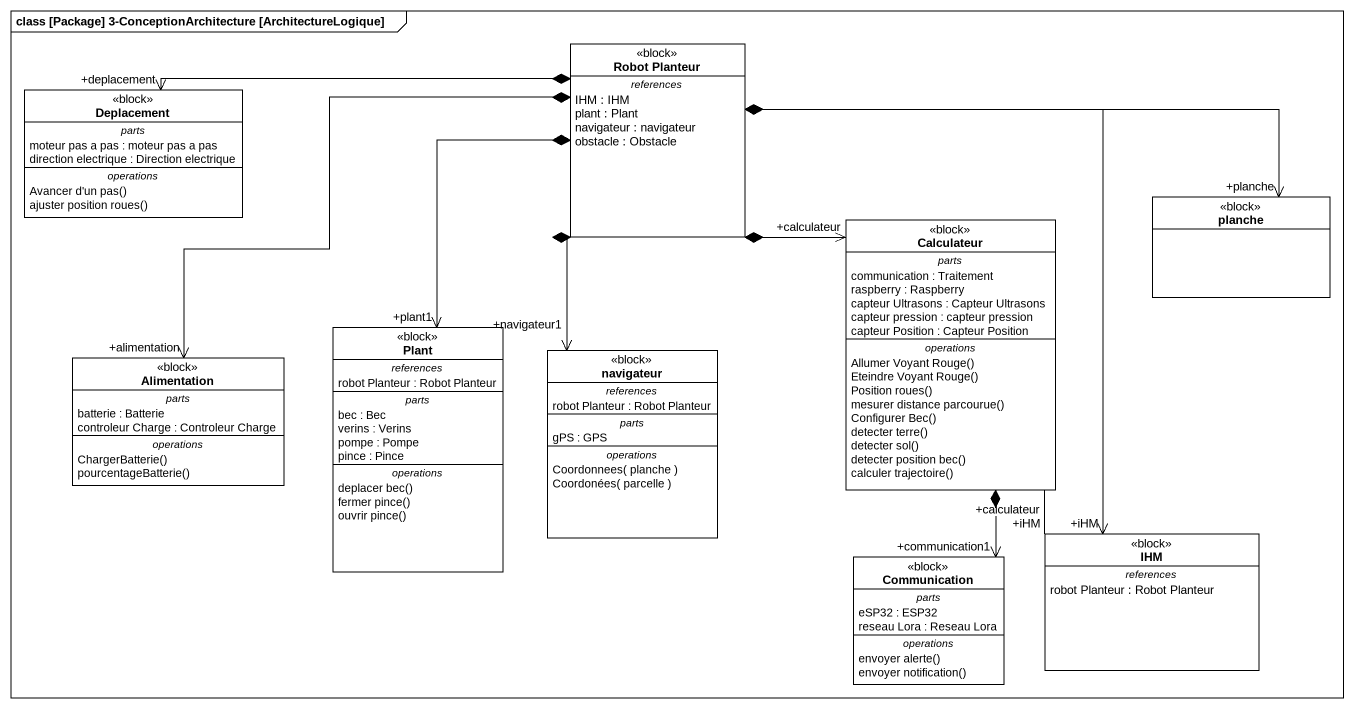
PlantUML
@startuml
mainframe class [Package] 3-ConceptionArchitecture [ArchitectureLogique]
hide circle
hide empty members
class "Robot Planteur" as Robot_Planteur <<block>> {
  -- references --
  IHM : IHM
  plant : Plant
  navigateur : navigateur
  obstacle : Obstacle
}
class Deplacement <<block>> {
  -- parts --
  moteur pas a pas : moteur pas a pas
  direction electrique : Direction electrique
  -- operations --
  Avancer d'un pas()
  ajuster position roues()
}
class planche <<block>>
class Calculateur <<block>> {
  -- parts --
  communication : Traitement
  raspberry : Raspberry
  capteur Ultrasons : Capteur Ultrasons
  capteur pression : capteur pression
  capteur Position : Capteur Position
  -- operations --
  Allumer Voyant Rouge()
  Eteindre Voyant Rouge()
  Position roues()
  mesurer distance parcourue()
  Configurer Bec()
  detecter terre()
  detecter sol()
  detecter position bec()
  calculer trajectoire()
}
class Plant <<block>> {
  -- references --
  robot Planteur : Robot Planteur
  -- parts --
  bec : Bec
  verins : Verins
  pompe : Pompe
  pince : Pince
  -- operations --
  deplacer bec()
  fermer pince()
  ouvrir pince()
}
class navigateur <<block>> {
  -- references --
  robot Planteur : Robot Planteur
  -- parts --
  gPS : GPS
  -- operations --
  Coordonnees( planche )
  Coordonées( parcelle )
}
class Alimentation <<block>> {
  -- parts --
  batterie : Batterie
  controleur Charge : Controleur Charge
  -- operations --
  ChargerBatterie()
  pourcentageBatterie()
}
class IHM <<block>> {
  -- references --
  robot Planteur : Robot Planteur
}
class Communication <<block>> {
  -- parts --
  eSP32 : ESP32
  reseau Lora : Reseau Lora
  -- operations --
  envoyer alerte()
  envoyer notification()
}
Robot_Planteur *-left-> "+deplacement" Deplacement
Robot_Planteur *-right-> "+planche" planche
Robot_Planteur *--> "+calculateur" Calculateur
Robot_Planteur *--> "+plant1" Plant
Robot_Planteur *--> "+navigateur1" navigateur
Robot_Planteur *-left-> "+alimentation" Alimentation
Robot_Planteur *--> "+iHM" IHM
Calculateur *--> "+communication1" Communication
IHM "+iHM" -up- "+calculateur" Calculateur
@enduml
